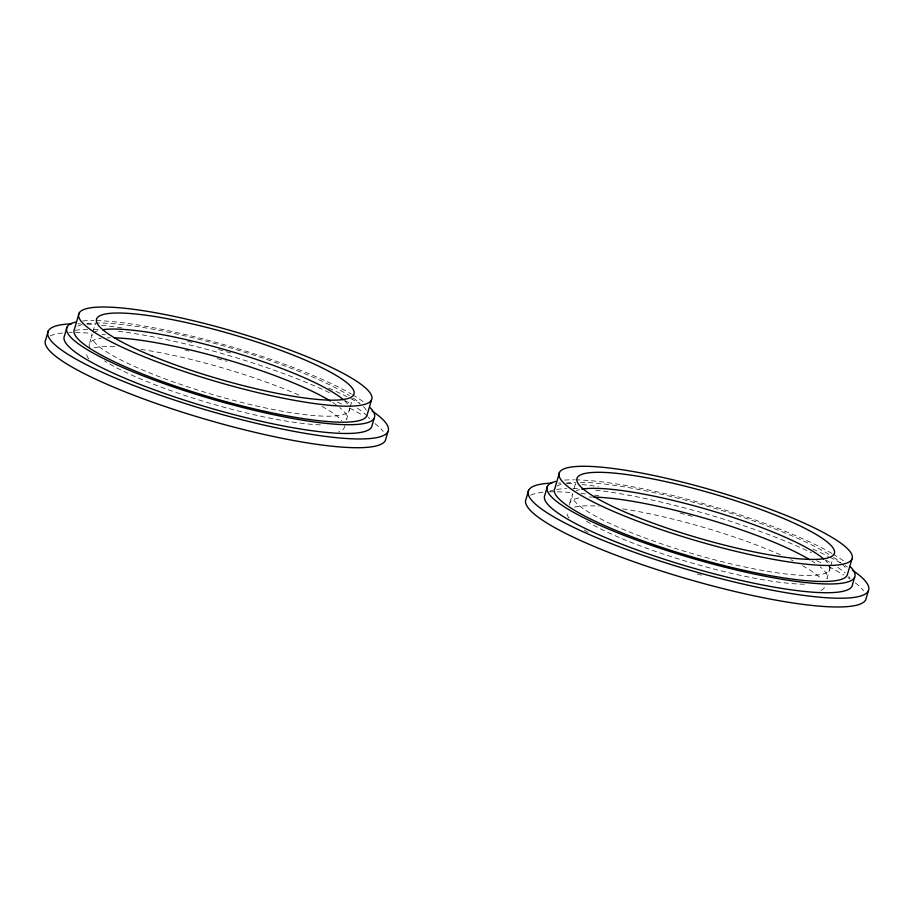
<?xml version="1.0" encoding="UTF-8"?>
<svg xmlns="http://www.w3.org/2000/svg" width="914" height="914" viewBox="0 0 914 914"><rect width="100%" height="100%" fill="white"/><g stroke="black" fill="none" stroke-linecap="round" stroke-linejoin="round"><path stroke-width="0.69" stroke-dasharray="4.57 3.43" d="M89.595 343.287L92.131 334.547A134.072 23.284 16.2 0 0 216.812 395.762A134.072 23.284 16.2 0 0 349.502 408.307M92.908 331.873L95.239 323.853M349.879 408.044L346.555 419.469A134.072 23.284 16.2 0 0 339.734 407.553M350.268 406.719L352.598 398.698M569.982 502.551L572.518 493.811A134.072 23.284 16.2 0 0 712.36 559.208A134.072 23.284 16.2 0 0 825.65 560.739M574.072 488.464L575.626 483.118M830.266 567.32L826.953 578.733A134.072 23.284 16.2 0 0 820.121 566.829M830.655 565.983L832.597 559.299M564.646 480.09A160.27 27.831 16.2 0 1 574.289 479.816M575.5 479.827A160.27 27.831 16.2 0 1 831.729 553.313M832.905 553.998A160.27 27.831 16.2 0 1 844.308 561.527M549.908 491.195A160.27 27.831 16.2 0 1 553.37 490.11M556.752 489.447A160.27 27.831 16.2 0 1 566.703 488.602M572.952 488.567A160.27 27.831 16.2 0 1 579.396 488.807M595.597 490.178A160.27 27.831 16.2 0 1 811.346 552.662M825.491 559.951A160.27 27.831 16.2 0 1 831.523 563.435M837.772 567.423A160.27 27.831 16.2 0 1 845.187 573.021M848.74 576.471A160.27 27.831 16.2 0 1 850.077 578.071M558.351 483.049A177.225 30.779 16.2 0 1 560.785 483.083M567.308 483.346A177.225 30.779 16.2 0 1 575.854 483.952M581.921 484.534A177.225 30.779 16.2 0 1 598.59 486.636M812.9 549.086A177.225 30.779 16.2 0 1 828.404 556.455M829.821 557.174A177.225 30.779 16.2 0 1 840.457 562.853M845.21 565.617A177.225 30.779 16.2 0 1 847.438 566.977M530.634 495.148A177.225 30.779 16.2 0 1 543.67 492.223M549.405 491.869A177.225 30.779 16.2 0 1 571.833 492.577M580.927 493.446A177.225 30.779 16.2 0 1 585.68 493.994M594.706 495.194A177.225 30.779 16.2 0 1 598.75 495.788M680.107 513.074A177.225 30.779 16.2 0 1 693.68 516.753M816.602 560.705A177.225 30.779 16.2 0 1 821.355 562.967M828.678 566.634A177.225 30.779 16.2 0 1 843.805 575.043M848.021 577.705A177.225 30.779 16.2 0 1 849.974 578.996M855.321 582.869A177.225 30.779 16.2 0 1 863.581 590.775M824.405 587.474A134.072 23.284 16.2 0 1 820.623 590.581M701.575 575.169A134.072 23.284 16.2 0 1 696.148 573.661M588.193 532.405A134.072 23.284 16.2 0 1 582.412 528.966M569.091 518.078A134.072 23.284 16.2 0 1 567.445 511.303M574.54 507.11A134.072 23.284 16.2 0 1 598.99 506.185M622.708 508.881A134.072 23.284 16.2 0 1 781.23 555.209M790.896 559.711A134.072 23.284 16.2 0 1 793.135 560.808M802.401 565.663A134.072 23.284 16.2 0 1 821.389 579.076M804.469 584.217A134.072 23.284 16.2 0 1 583.909 519.552M569.582 504.974A134.072 23.284 16.2 0 1 580.481 497.73M589.107 497.09A134.072 23.284 16.2 0 1 592.466 497.067M811.975 561.07A134.072 23.284 16.2 0 1 815.002 563.047M576.311 490.704A134.072 23.284 16.2 0 1 579.625 489.63M557.06 486.134A152.569 26.495 16.2 0 1 561.139 484.271M566.109 483.163A152.569 26.495 16.2 0 1 575.58 482.352M580.379 482.318A152.569 26.495 16.2 0 1 830.598 555.415M833.614 557.391A152.569 26.495 16.2 0 1 841.2 563.184M842.194 564.098A152.569 26.495 16.2 0 1 845.336 567.525M77.839 326.184A152.569 26.495 16.2 0 1 82.5 324.527M86.91 323.716A152.569 26.495 16.2 0 1 214.813 343.47A152.569 26.495 16.2 0 1 349.137 395.465M353.227 398.127A152.569 26.495 16.2 0 1 359.739 402.994M363.543 406.593A152.569 26.495 16.2 0 1 366.685 411.129M93.536 332.845A134.072 23.284 16.2 0 1 99.238 330.365M344.349 400.606A134.072 23.284 16.2 0 1 347.446 403.942M320.368 424.861A134.072 23.284 16.2 0 1 104.562 360.95M90.212 348.531A134.072 23.284 16.2 0 1 101.363 338.294M107.132 337.86A134.072 23.284 16.2 0 1 110.377 337.803M332.639 402.468A134.072 23.284 16.2 0 1 338.568 406.627M77.953 323.784A177.225 30.779 16.2 0 1 80.398 323.819M86.921 324.082A177.225 30.779 16.2 0 1 95.467 324.687M101.523 325.27A177.225 30.779 16.2 0 1 122.27 327.977M187.576 341.31A177.225 30.779 16.2 0 1 194.202 342.978M218.537 349.502A177.225 30.779 16.2 0 1 232.007 353.387M328.629 388.084A177.225 30.779 16.2 0 1 346.909 396.63M350.839 398.618A177.225 30.779 16.2 0 1 360.07 403.588M50.247 335.884A177.225 30.779 16.2 0 1 63.283 332.959M69.018 332.593A177.225 30.779 16.2 0 1 72.137 332.525M75.416 332.525A177.225 30.779 16.2 0 1 91.446 333.313M102.117 334.353A177.225 30.779 16.2 0 1 105.293 334.73M185.028 350.062A177.225 30.779 16.2 0 1 188.992 351.045M217.361 358.631A177.225 30.779 16.2 0 1 226.786 361.35M337.426 402.011A177.225 30.779 16.2 0 1 342.11 404.262M349.674 408.078A177.225 30.779 16.2 0 1 363.406 415.779M374.934 423.593A177.225 30.779 16.2 0 1 383.183 431.511M344.418 425.787A134.072 23.284 16.2 0 1 338.683 431.888M88.704 358.814A134.072 23.284 16.2 0 1 87.047 352.027M94.153 347.846A134.072 23.284 16.2 0 1 115.861 346.749M140.996 349.411A134.072 23.284 16.2 0 1 299.564 395.374M322.002 406.387A134.072 23.284 16.2 0 1 341.722 420.634M82.831 320.94A160.27 27.831 16.2 0 1 93.902 320.54M96.347 320.586A160.27 27.831 16.2 0 1 351.342 394.048M352.518 394.734A160.27 27.831 16.2 0 1 363.921 402.263M75.177 330.377A160.27 27.831 16.2 0 1 87.95 329.303M93.799 329.337A160.27 27.831 16.2 0 1 99.009 329.531M118.374 331.279A160.27 27.831 16.2 0 1 330.959 393.397M345.092 400.686A160.27 27.831 16.2 0 1 351.136 404.171M357.385 408.158A160.27 27.831 16.2 0 1 367.577 416.373M368.353 417.195A160.27 27.831 16.2 0 1 369.69 418.806"/><path stroke-width="1.37" d="M48.236 331.028L45.7 339.768A177.225 30.779 16.2 0 0 201.606 418.109A177.225 30.779 16.2 0 0 385.365 440.468L387.913 431.728M67.03 327.098L64.483 335.838A160.27 27.831 16.2 0 0 205.479 406.684A160.27 27.831 16.2 0 0 371.667 426.907L374.203 418.166M79.072 313.251L74.411 329.291A152.569 26.495 16.2 0 0 208.632 396.722A152.569 26.495 16.2 0 0 366.822 415.973L371.484 399.944A152.569 26.495 16.2 0 0 162.555 314.062A152.569 26.495 16.2 0 0 141.784 355.797A152.569 26.495 16.2 0 0 371.484 399.944M528.635 490.292L526.087 499.044A177.225 30.779 16.2 0 0 681.993 577.374A177.225 30.779 16.2 0 0 865.764 599.733L868.3 590.992M547.417 486.362L544.87 495.114A160.27 27.831 16.2 0 0 685.866 565.949A160.27 27.831 16.2 0 0 852.054 586.171L854.59 577.431M559.459 472.527L554.798 488.556A152.569 26.495 16.2 0 0 689.019 555.986A152.569 26.495 16.2 0 0 847.209 575.237L851.871 559.208A152.569 26.495 16.2 0 0 642.942 473.326A152.569 26.495 16.2 0 0 622.171 515.062A152.569 26.495 16.2 0 0 851.871 559.208M850.5 566.886A160.27 27.831 16.2 0 1 693.418 558.671A160.27 27.831 16.2 0 1 555.906 481.37M852.511 570.256A177.225 30.779 16.2 0 1 690.447 570.359A177.225 30.779 16.2 0 1 551.942 483.118M593.666 497.09A134.072 23.284 16.2 0 1 809.77 559.711M581.818 489.173A134.072 23.284 16.2 0 1 706.168 509.155A134.072 23.284 16.2 0 1 823.743 558.991M102.631 329.714A134.072 23.284 16.2 0 1 227.312 350.336A134.072 23.284 16.2 0 1 343.356 399.715M114.513 337.849A134.072 23.284 16.2 0 1 330.502 401.12M372.124 410.992A177.225 30.779 16.2 0 1 210.06 411.094A177.225 30.779 16.2 0 1 71.555 323.853M370.113 407.621A160.27 27.831 16.2 0 1 213.031 399.407A160.27 27.831 16.2 0 1 75.519 322.105M632.294 515.153A134.072 23.284 16.2 0 0 834.151 553.953A134.072 23.284 16.2 0 0 650.551 478.49A134.072 23.284 16.2 0 0 632.294 515.153M151.907 355.889A134.072 23.284 16.2 0 0 353.752 394.688A134.072 23.284 16.2 0 0 170.153 319.214A134.072 23.284 16.2 0 0 151.907 355.889"/></g></svg>
